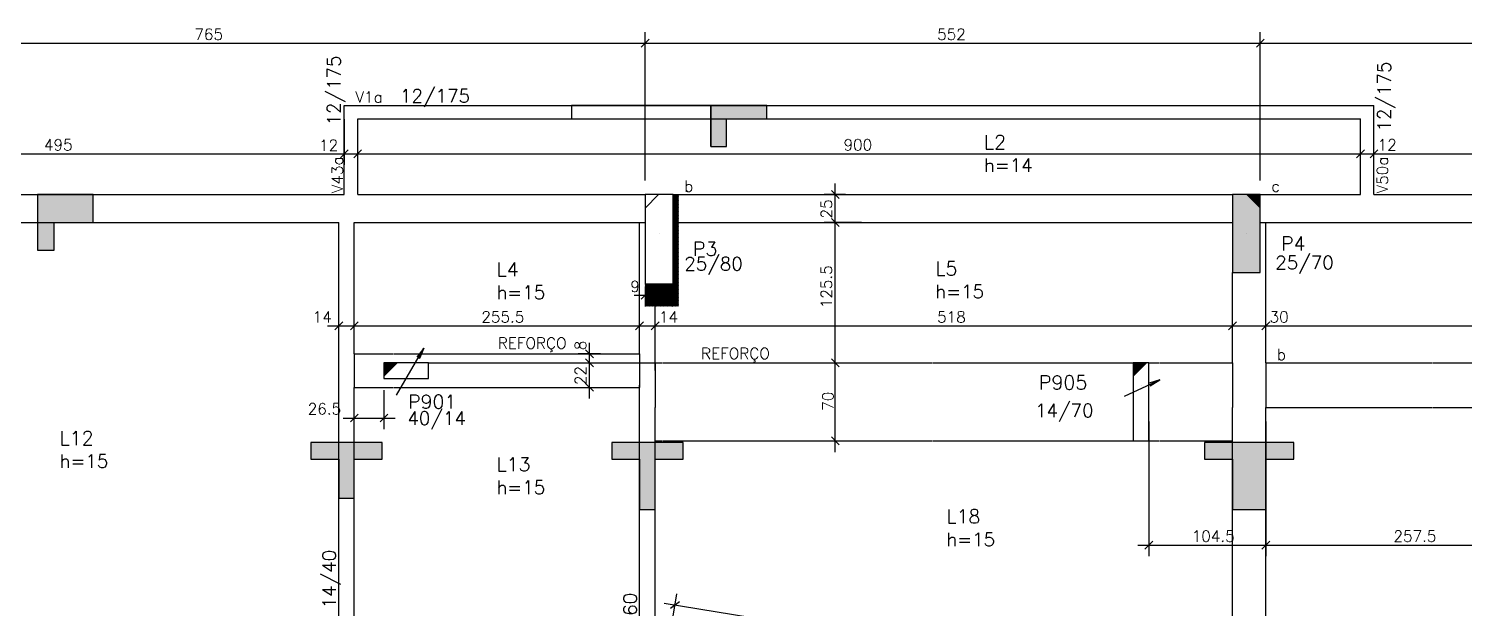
# Model space of a CAD drawing. Extents: x 3196 to 9141, y -1880 to 2325.
# Drawn here: x 3995 to 5283, y 574 to 1094 of the extents above; entities that cross this region are included whole.
import ezdxf

# ---------------------------------------------------------------- set-up
doc = ezdxf.new("R2010")
doc.units = 0
doc.header["$MEASUREMENT"] = 0
doc.linetypes.add('ESTILO_TQS_0001', pattern=[1, 0.7, -0.3])
doc.layers.get('0').update_dxf_attribs({"linetype": 'CONTINUOUS'})
for name, color, linetype in [('1', 1, 'CONTINUOUS'), ('10', 10, 'CONTINUOUS'), ('2', 2, 'CONTINUOUS'), ('3', 3, 'CONTINUOUS'), ('4', 4, 'CONTINUOUS'), ('8', 8, 'CONTINUOUS')]:
    doc.layers.add(name, color=color, linetype=linetype)
doc.styles.get("Standard").update_dxf_attribs({"font": 'ROMANS.SHX'})

# ---------------------------------------------------------------- blocks, each defined once
blk = doc.blocks.new('_H1', base_point=(15616.014671, -1966.579242))
for p, q in [((14082.156121, -1244.76716), (14086.758889, -1240.164392)), ((14082.156121, -1244.060053), (14086.051782, -1240.164392)), ((14082.156121, -1243.352946), (14085.344675, -1240.164392)), ((14082.156121, -1242.64584), (14084.637569, -1240.164392)), ((14082.156121, -1241.938733), (14083.930462, -1240.164392)), ((14082.156121, -1241.231626), (14083.223355, -1240.164392)), ((14082.156121, -1240.524519), (14082.516248, -1240.164392)), ((14082.156121, -1245.474267), (14087.156121, -1240.474267)), ((14082.156121, -1246.181374), (14087.156121, -1241.181374)), ((14082.156121, -1246.88848), (14087.156121, -1241.88848)), ((14082.156121, -1247.595587), (14087.156121, -1242.595587)), ((14082.156121, -1248.302694), (14087.156121, -1243.302694)), ((14082.156121, -1249.009801), (14087.156121, -1244.009801)), ((14082.156121, -1249.716907), (14087.156121, -1244.716907)), ((14082.156121, -1250.424014), (14087.156121, -1245.424014)), ((14082.156121, -1251.131121), (14087.156121, -1246.131121)), ((14082.156121, -1251.838228), (14087.156121, -1246.838228)), ((14082.156121, -1252.545335), (14087.156121, -1247.545335)), ((14082.156121, -1253.252441), (14087.156121, -1248.252441)), ((14082.156121, -1253.959548), (14087.156121, -1248.959548)), ((14082.156121, -1254.666655), (14087.156121, -1249.666655)), ((14082.156121, -1255.373762), (14087.156121, -1250.373762)), ((14082.156121, -1256.080869), (14087.156121, -1251.080869)), ((14082.156121, -1256.787975), (14087.156121, -1251.787975)), ((14082.156121, -1257.495082), (14087.156121, -1252.495082)), ((14082.156121, -1258.202189), (14087.156121, -1253.202189)), ((14082.156121, -1258.909296), (14087.156121, -1253.909296)), ((14082.156121, -1259.616402), (14087.156121, -1254.616402)), ((14082.156121, -1260.323509), (14087.156121, -1255.323509)), ((14082.156121, -1261.030616), (14087.156121, -1256.030616)), ((14082.156121, -1261.737723), (14087.156121, -1256.737723)), ((14082.156121, -1262.44483), (14087.156121, -1257.44483)), ((14082.156121, -1263.151936), (14087.156121, -1258.151936)), ((14082.156121, -1263.859043), (14087.156121, -1258.859043)), ((14082.156121, -1264.56615), (14087.156121, -1259.56615)), ((14082.156121, -1265.273257), (14087.156121, -1260.273257)), ((14082.156121, -1265.980363), (14087.156121, -1260.980363)), ((14082.156121, -1266.68747), (14087.156121, -1261.68747)), ((14082.156121, -1267.394577), (14087.156121, -1262.394577)), ((14082.156121, -1268.101684), (14087.156121, -1263.101684)), ((14082.156121, -1268.808791), (14087.156121, -1263.808791)), ((14082.156121, -1269.515897), (14087.156121, -1264.515897)), ((14082.156121, -1270.223004), (14087.156121, -1265.223004)), ((14082.156121, -1270.930111), (14087.156121, -1265.930111)), ((14082.156121, -1271.637218), (14087.156121, -1266.637218)), ((14082.156121, -1272.344324), (14087.156121, -1267.344324)), ((14082.156121, -1273.051431), (14087.156121, -1268.051431)), ((14082.156121, -1273.758538), (14087.156121, -1268.758538)), ((14082.156121, -1274.465645), (14087.156121, -1269.465645)), ((14082.156121, -1275.172752), (14087.156121, -1270.172752)), ((14082.156121, -1275.879858), (14087.156121, -1270.879858)), ((14082.156121, -1276.586965), (14087.156121, -1271.586965)), ((14082.156121, -1277.294072), (14087.156121, -1272.294072)), ((14082.156121, -1278.001179), (14087.156121, -1273.001179)), ((14082.156121, -1278.708286), (14087.156121, -1273.708286)), ((14082.156121, -1279.415392), (14087.156121, -1274.415392)), ((14082.156121, -1280.122499), (14087.156121, -1275.122499)), ((14082.156121, -1280.829606), (14087.156121, -1275.829606)), ((14082.156121, -1281.536713), (14087.156121, -1276.536713)), ((14082.156121, -1282.243819), (14087.156121, -1277.243819)), ((14082.156121, -1282.950926), (14087.156121, -1277.950926)), ((14082.156121, -1283.658033), (14087.156121, -1278.658033)), ((14082.156121, -1284.36514), (14087.156121, -1279.36514)), ((14082.156121, -1285.072247), (14087.156121, -1280.072247)), ((14082.156121, -1285.779353), (14087.156121, -1280.779353)), ((14082.156121, -1286.48646), (14087.156121, -1281.48646)), ((14082.156121, -1287.193567), (14087.156121, -1282.193567)), ((14082.156121, -1287.900674), (14087.156121, -1282.900674)), ((14082.156121, -1288.60778), (14087.156121, -1283.60778)), ((14082.156121, -1289.314887), (14087.156121, -1284.314887)), ((14082.156121, -1290.021994), (14087.156121, -1285.021994)), ((14082.156121, -1290.729101), (14087.156121, -1285.729101)), ((14082.156121, -1291.436208), (14087.156121, -1286.436208)), ((14082.156121, -1292.143314), (14087.156121, -1287.143314)), ((14082.156121, -1292.850421), (14087.156121, -1287.850421)), ((14082.156121, -1293.557528), (14087.156121, -1288.557528)), ((14082.156121, -1294.264635), (14087.156121, -1289.264635)), ((14082.156121, -1294.971741), (14087.156121, -1289.971741)), ((14082.156121, -1295.678848), (14087.156121, -1290.678848)), ((14082.156121, -1296.385955), (14087.156121, -1291.385955)), ((14082.156121, -1297.093062), (14087.156121, -1292.093062)), ((14082.156121, -1297.800169), (14087.156121, -1292.800169)), ((14082.156121, -1298.507275), (14087.156121, -1293.507275)), ((14082.156121, -1299.214382), (14087.156121, -1294.214382)), ((14082.156121, -1299.921489), (14087.156121, -1294.921489)), ((14082.156121, -1300.628596), (14087.156121, -1295.628596)), ((14082.156121, -1301.335703), (14087.156121, -1296.335703)), ((14082.156121, -1302.042809), (14087.156121, -1297.042809)), ((14082.156121, -1302.749916), (14087.156121, -1297.749916)), ((14082.156121, -1303.457023), (14087.156121, -1298.457023)), ((14082.156121, -1304.16413), (14087.156121, -1299.16413)), ((14082.156121, -1304.871236), (14087.156121, -1299.871236)), ((14082.156121, -1305.578343), (14087.156121, -1300.578343)), ((14082.156121, -1306.28545), (14087.156121, -1301.28545)), ((14082.156121, -1306.992557), (14087.156121, -1301.992557)), ((14082.156121, -1307.699664), (14087.156121, -1302.699664)), ((14082.156121, -1308.40677), (14087.156121, -1303.40677)), ((14082.156121, -1309.113877), (14087.156121, -1304.113877)), ((14082.156121, -1309.820984), (14087.156121, -1304.820984)), ((14082.156121, -1310.528091), (14087.156121, -1305.528091)), ((14082.156121, -1311.235197), (14087.156121, -1306.235197)), ((14082.156121, -1311.942304), (14087.156121, -1306.942304)), ((14082.156121, -1312.649411), (14087.156121, -1307.649411)), ((14082.156121, -1313.356518), (14087.156121, -1308.356518)), ((14082.156121, -1314.063625), (14087.156121, -1309.063625)), ((14082.156121, -1314.770731), (14087.156121, -1309.770731)), ((14082.156121, -1315.477838), (14087.156121, -1310.477838)), ((14082.156121, -1316.184945), (14087.156121, -1311.184945)), ((14082.156121, -1316.892052), (14087.156121, -1311.892052)), ((14082.156121, -1317.599158), (14087.156121, -1312.599158)), ((14082.156121, -1318.306265), (14087.156121, -1313.306265)), ((14082.156121, -1319.013372), (14087.156121, -1314.013372)), ((14057.156121, -1339.770731), (14076.76246, -1320.164392)), ((14057.156121, -1339.063625), (14076.055354, -1320.164392)), ((14057.156121, -1338.356518), (14075.348247, -1320.164392)), ((14057.156121, -1337.649411), (14074.64114, -1320.164392)), ((14057.156121, -1336.942304), (14073.934033, -1320.164392)), ((14057.156121, -1336.235197), (14073.226926, -1320.164392)), ((14057.156121, -1335.528091), (14072.51982, -1320.164392)), ((14057.156121, -1334.820984), (14071.812713, -1320.164392)), ((14057.156121, -1334.113877), (14071.105606, -1320.164392)), ((14057.156121, -1333.40677), (14070.398499, -1320.164392)), ((14057.156121, -1332.699664), (14069.691393, -1320.164392)), ((14057.156121, -1331.992557), (14068.984286, -1320.164392)), ((14057.156121, -1331.28545), (14068.277179, -1320.164392)), ((14057.156121, -1330.578343), (14067.570072, -1320.164392)), ((14057.156121, -1329.871236), (14066.862965, -1320.164392)), ((14057.156121, -1329.16413), (14066.155859, -1320.164392)), ((14057.156121, -1328.457023), (14065.448752, -1320.164392)), ((14057.156121, -1327.749916), (14064.741645, -1320.164392)), ((14057.156121, -1327.042809), (14064.034538, -1320.164392)), ((14057.156121, -1326.335703), (14063.327432, -1320.164392)), ((14057.156121, -1325.628596), (14062.620325, -1320.164392)), ((14057.156121, -1324.921489), (14061.913218, -1320.164392)), ((14057.156121, -1324.214382), (14061.206111, -1320.164392)), ((14057.156121, -1323.507275), (14060.499004, -1320.164392)), ((14057.156121, -1322.800169), (14059.791898, -1320.164392)), ((14057.156121, -1322.093062), (14059.084791, -1320.164392)), ((14057.156121, -1321.385955), (14058.377684, -1320.164392)), ((14057.156121, -1320.678848), (14057.670577, -1320.164392)), ((14057.469567, -1340.164392), (14077.469567, -1320.164392)), ((14058.176674, -1340.164392), (14078.176674, -1320.164392)), ((14058.883781, -1340.164392), (14078.883781, -1320.164392)), ((14059.590887, -1340.164392), (14079.590887, -1320.164392)), ((14060.297994, -1340.164392), (14080.297994, -1320.164392)), ((14061.005101, -1340.164392), (14081.005101, -1320.164392)), ((14061.712208, -1340.164392), (14081.712208, -1320.164392)), ((14062.419315, -1340.164392), (14087.156121, -1315.427586)), ((14063.126421, -1340.164392), (14087.156121, -1316.134692)), ((14063.833528, -1340.164392), (14087.156121, -1316.841799)), ((14064.540635, -1340.164392), (14087.156121, -1317.548906)), ((14065.247742, -1340.164392), (14087.156121, -1318.256013)), ((14065.954849, -1340.164392), (14087.156121, -1318.96312)), ((14066.661955, -1340.164392), (14087.156121, -1319.670226)), ((14067.369062, -1340.164392), (14087.156121, -1320.377333)), ((14068.076169, -1340.164392), (14087.156121, -1321.08444)), ((14068.783276, -1340.164392), (14087.156121, -1321.791547)), ((14069.490382, -1340.164392), (14087.156121, -1322.498653)), ((14070.197489, -1340.164392), (14087.156121, -1323.20576)), ((14070.904596, -1340.164392), (14087.156121, -1323.912867)), ((14071.611703, -1340.164392), (14087.156121, -1324.619974)), ((14072.31881, -1340.164392), (14087.156121, -1325.327081)), ((14073.025916, -1340.164392), (14087.156121, -1326.034187)), ((14073.733023, -1340.164392), (14087.156121, -1326.741294)), ((14082.156121, -1319.720479), (14087.156121, -1314.720479)), ((14074.44013, -1340.164392), (14087.156121, -1327.448401)), ((14075.147237, -1340.164392), (14087.156121, -1328.155508)), ((14075.854343, -1340.164392), (14087.156121, -1328.862614)), ((14076.56145, -1340.164392), (14087.156121, -1329.569721)), ((14077.268557, -1340.164392), (14087.156121, -1330.276828)), ((14077.975664, -1340.164392), (14087.156121, -1330.983935)), ((14078.682771, -1340.164392), (14087.156121, -1331.691042)), ((14079.389877, -1340.164392), (14087.156121, -1332.398148)), ((14080.096984, -1340.164392), (14087.156121, -1333.105255)), ((14080.804091, -1340.164392), (14087.156121, -1333.812362)), ((14081.511198, -1340.164392), (14087.156121, -1334.519469)), ((14082.218304, -1340.164392), (14087.156121, -1335.226575)), ((14082.925411, -1340.164392), (14087.156121, -1335.933682)), ((14083.632518, -1340.164392), (14087.156121, -1336.640789)), ((14084.339625, -1340.164392), (14087.156121, -1337.347896)), ((14085.046732, -1340.164392), (14087.156121, -1338.055003)), ((14085.753838, -1340.164392), (14087.156121, -1338.762109)), ((14086.460945, -1340.164392), (14087.156121, -1339.469216))]:
    blk.add_line(p, q)
blk = doc.blocks.new('_H200002', base_point=(15616.014671, -1966.579242))
for p, q in [((14057.156121, -1339.770731), (14076.76246, -1320.164392)), ((14057.156121, -1339.063625), (14076.055354, -1320.164392)), ((14057.156121, -1338.356518), (14075.348247, -1320.164392)), ((14057.156121, -1337.649411), (14074.64114, -1320.164392)), ((14057.156121, -1336.942304), (14073.934033, -1320.164392)), ((14057.156121, -1336.235197), (14073.226926, -1320.164392)), ((14057.156121, -1335.528091), (14072.51982, -1320.164392)), ((14057.156121, -1334.820984), (14071.812713, -1320.164392)), ((14057.156121, -1334.113877), (14071.105606, -1320.164392)), ((14057.156121, -1333.40677), (14070.398499, -1320.164392)), ((14057.156121, -1332.699664), (14069.691393, -1320.164392)), ((14057.156121, -1331.992557), (14068.984286, -1320.164392)), ((14057.156121, -1331.28545), (14068.277179, -1320.164392)), ((14057.156121, -1330.578343), (14067.570072, -1320.164392)), ((14057.156121, -1329.871236), (14066.862965, -1320.164392)), ((14057.156121, -1329.16413), (14066.155859, -1320.164392)), ((14057.156121, -1328.457023), (14065.448752, -1320.164392)), ((14057.156121, -1327.749916), (14064.741645, -1320.164392)), ((14057.156121, -1327.042809), (14064.034538, -1320.164392)), ((14057.156121, -1326.335703), (14063.327432, -1320.164392)), ((14057.156121, -1325.628596), (14062.620325, -1320.164392)), ((14057.156121, -1324.921489), (14061.913218, -1320.164392)), ((14057.156121, -1324.214382), (14061.206111, -1320.164392)), ((14057.156121, -1323.507275), (14060.499004, -1320.164392)), ((14057.156121, -1322.800169), (14059.791898, -1320.164392)), ((14057.156121, -1322.093062), (14059.084791, -1320.164392)), ((14057.156121, -1321.385955), (14058.377684, -1320.164392)), ((14057.156121, -1320.678848), (14057.670577, -1320.164392)), ((14057.469567, -1340.164392), (14077.469567, -1320.164392)), ((14058.176674, -1340.164392), (14078.176674, -1320.164392)), ((14058.883781, -1340.164392), (14078.883781, -1320.164392)), ((14059.590887, -1340.164392), (14079.590887, -1320.164392)), ((14060.297994, -1340.164392), (14080.297994, -1320.164392)), ((14061.005101, -1340.164392), (14081.005101, -1320.164392)), ((14061.712208, -1340.164392), (14081.712208, -1320.164392)), ((14062.419315, -1340.164392), (14082.156121, -1320.427586)), ((14063.126421, -1340.164392), (14082.156121, -1321.134692)), ((14063.833528, -1340.164392), (14082.156121, -1321.841799)), ((14064.540635, -1340.164392), (14082.156121, -1322.548906)), ((14065.247742, -1340.164392), (14082.156121, -1323.256013)), ((14065.954849, -1340.164392), (14082.156121, -1323.96312)), ((14066.661955, -1340.164392), (14082.156121, -1324.670226)), ((14067.369062, -1340.164392), (14082.156121, -1325.377333)), ((14068.076169, -1340.164392), (14082.156121, -1326.08444)), ((14068.783276, -1340.164392), (14082.156121, -1326.791547)), ((14069.490382, -1340.164392), (14082.156121, -1327.498653)), ((14070.197489, -1340.164392), (14082.156121, -1328.20576)), ((14070.904596, -1340.164392), (14082.156121, -1328.912867)), ((14071.611703, -1340.164392), (14082.156121, -1329.619974)), ((14072.31881, -1340.164392), (14082.156121, -1330.327081)), ((14073.025916, -1340.164392), (14082.156121, -1331.034187)), ((14073.733023, -1340.164392), (14082.156121, -1331.741294)), ((14074.44013, -1340.164392), (14082.156121, -1332.448401)), ((14075.147237, -1340.164392), (14082.156121, -1333.155508)), ((14075.854343, -1340.164392), (14082.156121, -1333.862614)), ((14076.56145, -1340.164392), (14082.156121, -1334.569721)), ((14077.268557, -1340.164392), (14082.156121, -1335.276828)), ((14077.975664, -1340.164392), (14082.156121, -1335.983935)), ((14078.682771, -1340.164392), (14082.156121, -1336.691042)), ((14079.389877, -1340.164392), (14082.156121, -1337.398148)), ((14080.096984, -1340.164392), (14082.156121, -1338.105255)), ((14080.804091, -1340.164392), (14082.156121, -1338.812362)), ((14081.511198, -1340.164392), (14082.156121, -1339.519469))]:
    blk.add_line(p, q)

msp = doc.modelspace()

# ---------------------------------------------------------------- linework, layer by layer
at = {"layer": '1', "linetype": 'Continuous'}
for p, q in [((4560.368868, 910.336915), (4560.368868, 910.336915)), ((5087.368868, 910.434165), (5087.368868, 910.434165)), ((4333.451668, 787.434165), (4333.451668, 787.434165)), ((4992.878218, 774.434165), (4992.878218, 774.434165))]:
    msp.add_line(p, q, dxfattribs=at)
at = {"layer": '1', "linetype": 'ESTILO_TQS_0001'}
for points in [[(4286.868868, 802.434165), (4333.451668, 802.434165)], [(4333.451668, 802.434165), (4542.868868, 802.434165)], [(4556.868868, 794.434165), (4985.878218, 794.434165)], [(4999.878218, 794.434165), (5074.868868, 794.434165)], [(5104.868868, 794.434165), (5354.878218, 794.434165)], [(4286.868868, 772.434165), (4333.451668, 772.434165)], [(4333.451668, 772.434165), (4542.868868, 772.434165)], [(5104.868868, 754.434165), (5354.878218, 754.434165)], [(4556.868868, 724.434165), (4985.878218, 724.434165)], [(4999.878218, 724.434165), (5074.868868, 724.434165)]]:
    msp.add_lwpolyline(points, dxfattribs=at)
at = {"layer": '10', "linetype": 'Continuous'}
for points in [[(5074.868868, 875.434165), (5099.868868, 875.434165), (5099.868868, 945.434165)], [(5099.868868, 945.434165), (5074.868868, 945.434165), (5074.868868, 945.434165)], [(5074.868868, 875.434165), (5099.868868, 945.434165), (5074.868868, 945.434165)], [(5087.868868, 945.434165), (5099.868868, 933.434165), (5099.868868, 933.434165)], [(5099.868868, 945.434165), (5087.868868, 945.434165), (5099.868868, 933.434165)], [(5099.868868, 875.434165), (5099.868868, 945.434165), (5099.868868, 945.434165)], [(4313.451668, 782.434165), (4325.451668, 794.434165), (4325.451668, 794.434165)], [(4313.451668, 794.434165), (4313.451668, 782.434165), (4325.451668, 794.434165)], [(4985.878218, 782.434165), (4997.878218, 794.434165), (4997.878218, 794.434165)], [(4985.878218, 794.434165), (4985.878218, 782.434165), (4997.878218, 794.434165)]]:
    msp.add_solid(points, dxfattribs=at)
at = {"layer": '2', "linetype": 'Continuous'}
for p, q in [((4544.333318, 1077.679665), (4551.404418, 1084.750715)), ((4544.333318, 1077.679665), (4551.404418, 1084.750715)), ((4547.868868, 957.934165), (4547.868868, 1091.215165)), ((5096.333368, 1077.679665), (5103.404418, 1084.750715)), ((5096.333368, 1077.679665), (5103.404418, 1084.750715)), ((5099.868868, 957.934165), (5099.868868, 1091.215165)), ((3776.762318, 1081.215165), (4557.868868, 1081.215165)), ((4537.868868, 1081.215165), (5109.868868, 1081.215165)), ((5089.868868, 1081.215165), (5633.867068, 1081.215165)), ((4606.899483, 1025.434165), (4656.899483, 1025.434165)), ((4606.899483, 988.434165), (4606.899483, 1025.434165)), ((4609.452583, 1025.434165), (4613.967483, 1025.434165)), ((4656.899483, 1013.434165), (4656.899483, 1025.434165)), ((4277.868868, 1012.934165), (4277.868868, 972.033865)), ((4609.452583, 1013.434165), (4613.967483, 1013.434165)), ((4620.899483, 988.434165), (4620.899483, 1013.434165)), ((4620.899483, 1013.434165), (4656.899483, 1013.434165)), ((4277.868868, 987.518965), (4277.868868, 992.033865)), ((4289.868868, 987.518965), (4289.868868, 992.033865)), ((5189.868868, 987.518965), (5189.868868, 992.033865)), ((5201.868868, 987.518965), (5201.868868, 992.033865)), ((3776.762318, 982.033865), (4287.868868, 982.033865)), ((4267.868868, 982.033865), (4299.868868, 982.033865)), ((4274.333368, 978.498365), (4281.404418, 985.569415)), ((4274.333368, 978.498365), (4281.404418, 985.569415)), ((4279.868868, 982.033865), (5199.868868, 982.033865)), ((4286.333368, 978.498365), (4293.404418, 985.569415)), ((4286.333368, 978.498365), (4293.404418, 985.569415)), ((5179.868868, 982.033865), (5211.868868, 982.033865)), ((5186.333368, 978.498365), (5193.404418, 985.569415)), ((5186.333368, 978.498365), (5193.404418, 985.569415)), ((5191.868868, 982.033865), (5531.868868, 982.033865)), ((5198.333368, 978.498365), (5205.404418, 985.569415)), ((5198.333368, 978.498365), (5205.404418, 985.569415)), ((4718.518418, 910.434165), (4718.518418, 955.434165)), ((4052.431018, 945.434165), (4002.431018, 945.434165)), ((4002.431018, 945.434165), (4002.431018, 895.434165)), ((4052.431018, 920.434165), (4052.431018, 945.434165)), ((4727.583318, 945.434165), (4708.518418, 945.434165)), ((4722.053968, 941.898615), (4714.982868, 948.969715)), ((4718.518418, 784.434165), (4718.518418, 930.434165)), ((4017.431018, 895.434165), (4017.431018, 920.434165)), ((4017.431018, 920.434165), (4052.431018, 920.434165)), ((4741.959918, 920.434165), (4708.518418, 920.434165)), ((4722.053968, 916.898615), (4714.982868, 923.969715)), ((4722.053968, 916.898615), (4714.982868, 923.969715)), ((4537.868868, 855.039365), (4566.868868, 855.039365)), ((4544.333318, 851.503815), (4551.404418, 858.574915)), ((4547.868868, 862.836915), (4547.868868, 845.039365)), ((4553.333368, 851.503815), (4560.404418, 858.574915)), ((4556.868868, 862.836915), (4556.868868, 845.039365)), ((4262.868868, 827.627315), (4296.868868, 827.627315)), ((4269.333368, 824.091765), (4276.404418, 831.162865)), ((4276.868868, 827.627315), (4552.868868, 827.627315)), ((4283.333368, 824.091765), (4290.404418, 831.162865)), ((4283.333368, 824.091765), (4290.404418, 831.162865)), ((4532.868868, 827.627315), (4566.868868, 827.627315)), ((4539.333368, 824.091765), (4546.404418, 831.162865)), ((4539.333368, 824.091765), (4546.404418, 831.162865)), ((4546.868868, 827.627315), (5100.868868, 827.627315)), ((4553.333368, 824.091765), (4560.404418, 831.162865)), ((4553.333368, 824.091765), (4560.404418, 831.162865)), ((5064.868843, 827.627315), (5114.868868, 827.627315)), ((5071.333343, 824.091765), (5078.404393, 831.162865)), ((5071.333343, 824.091765), (5078.404393, 831.162865)), ((5078.868843, 827.627315), (5628.868868, 827.627315)), ((5101.333368, 824.091765), (5108.404418, 831.162865)), ((5101.333368, 824.091765), (5108.404418, 831.162865)), ((4497.845768, 784.434165), (4497.845768, 812.434165)), ((4507.875268, 802.434165), (4487.845768, 802.434165)), ((4501.381318, 798.898615), (4494.310218, 805.969715)), ((4497.845768, 762.434165), (4497.845768, 804.434165)), ((4718.518418, 714.434165), (4718.518418, 804.434165)), ((4353.451668, 794.434165), (4556.868868, 794.434165)), ((4501.381318, 790.898615), (4494.310218, 797.969715)), ((4501.381318, 790.898615), (4494.310218, 797.969715)), ((4722.053968, 790.898615), (4714.982868, 797.969715)), ((4722.053968, 790.898615), (4714.982868, 797.969715)), ((4501.381318, 768.898615), (4494.310218, 775.969715)), ((4313.451668, 769.934165), (4313.451668, 734.950115)), ((4501.167068, 772.434165), (4507.845768, 772.434165)), ((4283.333368, 741.414565), (4290.404418, 748.485615)), ((4286.868868, 754.887465), (4286.868868, 754.950115)), ((4309.916168, 741.414565), (4316.987218, 748.485615)), ((4276.868868, 744.950115), (4323.451668, 744.950115)), ((4999.878218, 741.934165), (4999.878218, 620.919265)), ((5104.868868, 741.934165), (5104.868868, 620.919265)), ((4272.868868, 723.000415), (4247.868868, 723.000415)), ((4311.868868, 723.000415), (4272.868868, 723.000415)), ((4542.868868, 723.000415), (4517.868868, 723.000415)), ((4581.868868, 723.000415), (4542.868868, 723.000415)), ((4707.456068, 724.434165), (4708.518418, 724.434165)), ((4722.053968, 720.898615), (4714.982868, 727.969715)), ((5074.868868, 723.000415), (5049.868868, 723.000415)), ((5129.868868, 723.000415), (5074.868868, 723.000415)), ((4247.868868, 708.000415), (4272.868868, 708.000415)), ((4272.868868, 708.000415), (4272.868868, 673.000415)), ((4286.868868, 673.000415), (4286.868868, 708.000415)), ((4286.868868, 708.000415), (4311.868868, 708.000415)), ((4517.868868, 708.000415), (4542.868868, 708.000415)), ((4542.868868, 708.000415), (4542.868868, 663.000415)), ((4556.868868, 663.000415), (4556.868868, 708.000415)), ((4556.868868, 708.000415), (4581.868868, 708.000415)), ((5049.868868, 708.000415), (5074.868868, 708.000415)), ((5074.868868, 708.000415), (5074.868868, 663.000415)), ((5104.868868, 663.000415), (5104.868868, 708.000415)), ((5104.868868, 708.000415), (5129.868868, 708.000415)), ((4272.868868, 673.000415), (4286.868868, 673.000415)), ((4542.868868, 663.000415), (4556.868868, 663.000415)), ((5074.868868, 663.000415), (5104.868868, 663.000415)), ((4996.342718, 627.383765), (5003.413768, 634.454815)), ((5101.333368, 627.383765), (5108.404418, 634.454815)), ((5101.333368, 627.383765), (5108.404418, 634.454815)), ((4989.878218, 630.919265), (5114.868868, 630.919265)), ((5094.868868, 630.919265), (5371.878218, 630.919265)), ((4570.694568, 574.396765), (4578.812318, 580.236465)), ((4571.939268, 560.074315), (4576.364218, 587.186015)), ((4564.884018, 578.927415), (4911.300368, 522.388065))]:
    msp.add_line(p, q, dxfattribs=at)
at = {"layer": '2'}
for p, q in [((4606.899483, 1025.434165), (4481.899483, 1025.434165)), ((4481.899483, 1025.434165), (4481.899483, 1013.434165)), ((4481.899483, 1013.434165), (4606.899483, 1013.434165))]:
    msp.add_line(p, q, dxfattribs=at)
at = {"layer": '2', "linetype": 'Continuous'}
for points in [[(4656.899483, 1013.434165), (4656.899483, 1025.434165), (4606.899483, 1025.434165), (4606.899483, 988.434165), (4620.899483, 988.434165), (4620.899483, 1013.434165), (4656.899483, 1013.434165)], [(4052.431018, 920.434165), (4052.431018, 945.434165), (4002.431018, 945.434165), (4002.431018, 895.434165), (4017.431018, 895.434165), (4017.431018, 920.434165), (4052.431018, 920.434165)], [(4324.609368, 765.328515), (4349.145668, 807.585415), (4345.296018, 798.356115), (4349.145668, 807.585415), (4343.038468, 799.666965)], [(4977.908318, 764.525215), (5009.656468, 779.160915), (5001.199118, 773.824865), (5009.656468, 779.160915), (5000.106218, 776.195615)], [(4272.868868, 673.000415), (4286.868868, 673.000415), (4286.868868, 708.000415), (4311.868868, 708.000415), (4311.868868, 723.000415), (4272.868868, 723.000415), (4247.868868, 723.000415), (4247.868868, 708.000415), (4272.868868, 708.000415), (4272.868868, 673.000415)], [(4542.868868, 663.000415), (4556.868868, 663.000415), (4556.868868, 708.000415), (4581.868868, 708.000415), (4581.868868, 723.000415), (4542.868868, 723.000415), (4517.868868, 723.000415), (4517.868868, 708.000415), (4542.868868, 708.000415), (4542.868868, 663.000415)], [(5074.868868, 663.000415), (5104.868868, 663.000415), (5104.868868, 708.000415), (5129.868868, 708.000415), (5129.868868, 723.000415), (5074.868868, 723.000415), (5049.868868, 723.000415), (5049.868868, 708.000415), (5074.868868, 708.000415), (5074.868868, 663.000415)]]:
    msp.add_lwpolyline(points, dxfattribs=at)
for points in [[(4656.899483, 1025.434165), (4606.899483, 1025.434165), (4606.899483, 1025.434165)], [(4656.899483, 1013.434165), (4656.899483, 1025.434165), (4606.899483, 1025.434165)], [(4606.899483, 1025.434165), (4606.899483, 988.434165), (4620.899483, 988.434165)], [(4606.899483, 1025.434165), (4620.899483, 988.434165), (4620.899483, 1013.434165)], [(4606.899483, 1025.434165), (4620.899483, 1013.434165), (4620.899483, 1013.434165)], [(4656.899483, 1013.434165), (4606.899483, 1025.434165), (4620.899483, 1013.434165)], [(4620.899483, 988.434165), (4620.899483, 1013.434165), (4620.899483, 1013.434165)], [(4606.899483, 988.434165), (4620.899483, 988.434165), (4620.899483, 988.434165)], [(4052.431018, 945.434165), (4002.431018, 945.434165), (4002.431018, 945.434165)], [(4052.431018, 920.434165), (4052.431018, 945.434165), (4002.431018, 945.434165)], [(4002.431018, 945.434165), (4002.431018, 895.434165), (4017.431018, 895.434165)], [(4002.431018, 945.434165), (4017.431018, 895.434165), (4017.431018, 920.434165)], [(4002.431018, 945.434165), (4017.431018, 920.434165), (4017.431018, 920.434165)], [(4052.431018, 920.434165), (4002.431018, 945.434165), (4017.431018, 920.434165)], [(4017.431018, 895.434165), (4017.431018, 920.434165), (4017.431018, 920.434165)], [(4002.431018, 895.434165), (4017.431018, 895.434165), (4017.431018, 895.434165)], [(4272.868868, 723.000415), (4247.868868, 723.000415), (4247.868868, 723.000415)], [(4286.868868, 708.000415), (4272.868868, 723.000415), (4247.868868, 723.000415)], [(4247.868868, 723.000415), (4247.868868, 708.000415), (4272.868868, 708.000415)], [(4247.868868, 723.000415), (4272.868868, 708.000415), (4272.868868, 708.000415)], [(4286.868868, 708.000415), (4247.868868, 723.000415), (4272.868868, 708.000415)], [(4311.868868, 723.000415), (4272.868868, 723.000415), (4272.868868, 723.000415)], [(4286.868868, 708.000415), (4311.868868, 723.000415), (4272.868868, 723.000415)], [(4286.868868, 708.000415), (4311.868868, 708.000415), (4311.868868, 723.000415)], [(4311.868868, 708.000415), (4311.868868, 723.000415), (4311.868868, 723.000415)], [(4542.868868, 723.000415), (4517.868868, 723.000415), (4517.868868, 723.000415)], [(4556.868868, 708.000415), (4542.868868, 723.000415), (4517.868868, 723.000415)], [(4517.868868, 723.000415), (4517.868868, 708.000415), (4542.868868, 708.000415)], [(4517.868868, 723.000415), (4542.868868, 708.000415), (4542.868868, 708.000415)], [(4556.868868, 708.000415), (4517.868868, 723.000415), (4542.868868, 708.000415)], [(4581.868868, 723.000415), (4542.868868, 723.000415), (4542.868868, 723.000415)], [(4556.868868, 708.000415), (4581.868868, 723.000415), (4542.868868, 723.000415)], [(4556.868868, 708.000415), (4581.868868, 708.000415), (4581.868868, 723.000415)], [(4581.868868, 708.000415), (4581.868868, 723.000415), (4581.868868, 723.000415)], [(5074.868868, 723.000415), (5049.868868, 723.000415), (5049.868868, 723.000415)], [(5104.868868, 708.000415), (5074.868868, 723.000415), (5049.868868, 723.000415)], [(5049.868868, 723.000415), (5049.868868, 708.000415), (5049.868868, 708.000415)], [(5104.868868, 708.000415), (5049.868868, 723.000415), (5049.868868, 708.000415)], [(5129.868868, 723.000415), (5074.868868, 723.000415), (5074.868868, 723.000415)], [(5104.868868, 708.000415), (5129.868868, 723.000415), (5074.868868, 723.000415)], [(5104.868868, 708.000415), (5129.868868, 708.000415), (5129.868868, 723.000415)], [(5129.868868, 708.000415), (5129.868868, 723.000415), (5129.868868, 723.000415)], [(4247.868868, 708.000415), (4272.868868, 708.000415), (4272.868868, 708.000415)], [(4272.868868, 673.000415), (4286.868868, 673.000415), (4286.868868, 708.000415)], [(4286.868868, 708.000415), (4272.868868, 708.000415), (4272.868868, 708.000415)], [(4272.868868, 673.000415), (4286.868868, 708.000415), (4272.868868, 708.000415)], [(4286.868868, 673.000415), (4286.868868, 708.000415), (4286.868868, 708.000415)], [(4517.868868, 708.000415), (4542.868868, 708.000415), (4542.868868, 708.000415)], [(4542.868868, 663.000415), (4556.868868, 663.000415), (4556.868868, 708.000415)], [(4556.868868, 708.000415), (4542.868868, 708.000415), (4542.868868, 708.000415)], [(4542.868868, 663.000415), (4556.868868, 708.000415), (4542.868868, 708.000415)], [(4556.868868, 663.000415), (4556.868868, 708.000415), (4556.868868, 708.000415)], [(5074.868868, 663.000415), (5104.868868, 663.000415), (5104.868868, 708.000415)], [(5104.868868, 708.000415), (5074.868868, 708.000415), (5074.868868, 708.000415)], [(5074.868868, 663.000415), (5104.868868, 708.000415), (5074.868868, 708.000415)], [(5104.868868, 663.000415), (5104.868868, 708.000415), (5104.868868, 708.000415)]]:
    msp.add_solid(points, dxfattribs=at)
at = {"layer": '3', "linetype": 'Continuous'}
for points in [[(4547.868868, 865.336915), (4572.868868, 865.336915), (4572.868868, 945.336915), (4547.868868, 945.336915), (4547.868868, 865.336915)], [(4547.868868, 945.336915), (4547.868868, 933.336915), (4559.868868, 945.336915), (4547.868868, 945.336915)], [(5074.868868, 875.434165), (5099.868868, 875.434165), (5099.868868, 945.434165), (5074.868868, 945.434165), (5074.868868, 875.434165)], [(5099.868868, 945.434165), (5087.868868, 945.434165), (5099.868868, 933.434165), (5099.868868, 945.434165)], [(4313.451668, 780.434165), (4353.451668, 780.434165), (4353.451668, 794.434165), (4313.451668, 794.434165), (4313.451668, 780.434165)], [(4313.451668, 794.434165), (4313.451668, 782.434165), (4325.451668, 794.434165), (4313.451668, 794.434165)], [(4985.878218, 724.434165), (4999.878218, 724.434165), (4999.878218, 794.434165), (4985.878218, 794.434165), (4985.878218, 724.434165)], [(4985.878218, 794.434165), (4985.878218, 782.434165), (4997.878218, 794.434165), (4985.878218, 794.434165)]]:
    msp.add_lwpolyline(points, dxfattribs=at)
at = {"layer": '8', "linetype": 'Continuous'}
for points in [[(4277.868868, 1025.434165), (5201.868868, 1025.434165)], [(4277.868868, 945.434165), (4277.868868, 1025.434165)], [(5201.868868, 945.434165), (5201.868868, 1025.434165)], [(4289.868868, 1013.434165), (5189.868868, 1013.434165)], [(4289.868868, 945.434165), (4289.868868, 1013.434165)], [(5189.868868, 945.434165), (5189.868868, 1013.434165)], [(3786.762318, 945.434165), (4277.868868, 945.434165)], [(4289.868868, 945.434165), (4547.868868, 945.434165)], [(4572.868868, 945.434165), (5074.868868, 945.434165)], [(5099.868868, 945.434165), (5189.868868, 945.434165)], [(5201.868868, 945.434165), (5521.868868, 945.434165)], [(3811.351168, 920.434165), (4272.868868, 920.434165)], [(4272.868868, 787.434165), (4272.868868, 920.434165)], [(4286.868868, 920.434165), (4547.868868, 920.434165)], [(4286.868868, 802.434165), (4286.868868, 920.434165)], [(4542.868868, 802.434165), (4542.868868, 920.434165)], [(4572.868868, 920.434165), (5074.868868, 920.434165)], [(5099.868868, 920.434165), (5104.868868, 920.434165)], [(5104.868868, 920.434165), (5195.868868, 920.434165)], [(5104.868868, 794.434165), (5104.868868, 920.434165)], [(5195.868868, 920.434165), (5527.868868, 920.434165)], [(4556.868868, 787.434165), (4556.868868, 865.336915)], [(5074.868868, 794.434165), (5074.868868, 875.434165)], [(4286.868868, 802.434165), (4286.868868, 772.434165)], [(4542.868868, 802.434165), (4542.868868, 772.434165)], [(4272.868868, 514.206815), (4272.868868, 787.434165)], [(4556.868868, 794.434165), (4556.868868, 787.434165)], [(4556.868868, 794.434165), (4556.868868, 754.434165)], [(5074.868868, 794.434165), (5074.868868, 754.434165)], [(5104.868868, 794.434165), (5104.868868, 754.434165)], [(4542.868868, 475.627815), (4542.868868, 774.434165)], [(4542.868868, 774.434165), (4542.868868, 772.434165)], [(4286.868868, 549.638415), (4286.868868, 772.434165)], [(4556.868868, 473.347265), (4556.868868, 754.434165)], [(5074.868868, 458.489165), (5074.868868, 754.434165)], [(5104.868868, 465.489015), (5104.868868, 754.434165)]]:
    msp.add_lwpolyline(points, dxfattribs=at)

# ---------------------------------------------------------------- block references
at = {"layer": '10'}
msp.add_blockref('_H1', (6106.727418, 218.922065), dxfattribs=at)
at = {"layer": '2'}
msp.add_blockref('_H200002', (6106.727418, 218.922065), dxfattribs=at)

# ---------------------------------------------------------------- texts
at = {"layer": '1', "linetype": 'Continuous'}
for s, height, p in [('12/175', 12, (4274.545118, 1007.444815)), ('12/175', 12, (5217.014777, 1002.043511)), ('V43a', 10, (4276.649668, 946.628965)), ('V50a', 10, (5214.447318, 946.408015)), ('14/40', 12, (4270.368868, 574.206815)), ('14/60', 12, (4540.368868, 535.627815))]:
    msp.add_text(s, height=height, rotation=90, dxfattribs=at).set_placement(p)
for s, height, p in [('V1a', 10, (4287.868868, 1027.934165)), ('12/175', 12, (4327.868868, 1027.934165)), ('h=14', 12, (4851.870968, 965.725665)), ('b', 10, (4582.868868, 947.934165)), ('c', 10, (5109.868868, 947.934165)), ('25/80', 12, (4582.972718, 877.359915)), ('25/70', 12, (5113.328968, 878.374465)), ('h=15', 12, (4414.424418, 851.696415)), ('h=15', 12, (4808.221468, 852.452315)), ('REFORÇO', 10, (4415.631018, 807.042365)), ('REFORÇO', 10, (4598.039268, 797.776615)), ('b', 10, (5114.868868, 796.934165)), ('40/14', 12, (4334.467268, 738.780015)), ('14/70', 12, (4897.748479, 745.66057)), ('h=15', 12, (4022.343318, 700.318315)), ('h=15', 12, (4414.424418, 676.738815)), ('h=15', 12, (4818.150218, 630.058015))]:
    msp.add_text(s, height=height, dxfattribs=at).set_placement(p)
at = {"layer": '2', "linetype": 'Continuous'}
for s, p in [('765', (4143.315568, 1084.215165)), ('552', (4809.868868, 1084.215165)), ('495', (4008.315618, 985.033865)), ('12', (4255.182018, 984.594415)), ('900', (4725.868868, 985.033865)), ('12', (5205.202218, 985.033865)), ('9', (4534.535518, 858.039365)), ('14', (4249.535568, 830.627315)), ('255.5', (4400.868868, 830.627315)), ('14', (4560.202218, 830.627315)), ('518', (4809.868868, 830.627315)), ('30', (5108.202218, 830.627315)), ('26.5', (4245.050568, 748.166515)), ('104.5', (5038.373568, 633.919265)), ('257.5', (5219.373568, 633.919265))]:
    msp.add_text(s, height=10, dxfattribs=at).set_placement(p)
for s, p in [('25', (4715.518418, 923.934165)), ('125.5', (4715.518418, 843.434165)), ('8', (4494.845768, 805.767515)), ('22', (4494.845768, 774.434165)), ('70', (4716.89012, 751.442809))]:
    msp.add_text(s, height=10, rotation=90, dxfattribs=at).set_placement(p)
at = {"layer": '4', "linetype": 'Continuous'}
for s, p in [('L2', (4851.870968, 986.125665)), ('P3', (4590.680368, 890.542615)), ('P4', (5118.478968, 895.344465)), ('L4', (4414.424418, 872.096415)), ('L5', (4808.221468, 872.852315)), ('P905', (4901.200063, 770.563738)), ('P901', (4335.040768, 753.338965)), ('L12', (4022.343318, 720.718315)), ('L13', (4414.424418, 697.138815)), ('L18', (4818.150218, 650.458015))]:
    msp.add_text(s, height=12.5, dxfattribs=at).set_placement(p)

doc.saveas('drawing.dxf')
